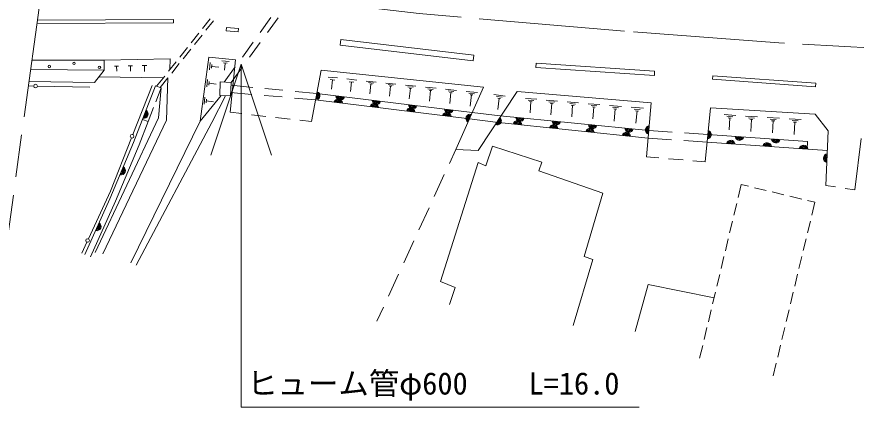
# Model space of a CAD drawing. Units: millimetres, scale not verified. Extents: x 40000 to 680000, y 20000 to 380000.
# Drawn here: x 75952 to 144993, y 261910 to 294327 of the extents above; entities that cross this region are included whole.
import ezdxf
from ezdxf.enums import TextEntityAlignment as Align

# ---------------------------------------------------------------- set-up
doc = ezdxf.new("R2010")
doc.units = ezdxf.units.MM
doc.header["$LTSCALE"] = 1000
doc.linetypes.add('CHAIN', pattern=[18.5, 12, -1.5, 3.5, -1.5])
for name, color, linetype, lineweight in [('M-BGD', 7, 'Continuous', 13), ('M-BMK', 2, 'CHAIN', 13), ('M-STR-HTXT', 7, 'Continuous', 13)]:
    doc.layers.add(name, color=color, linetype=linetype, lineweight=lineweight)
doc.styles.add('ＭＳ ゴシック', font='')
doc.styles.get('ＭＳ ゴシック').set_extended_font_data('MS Gothic')

msp = doc.modelspace()

# ---------------------------------------------------------------- linework, layer by layer
at = {"layer": 'M-BGD'}
for p, q in [((91238, 293366), (91861, 294148)), ((95966, 293048), (96843, 294265)), ((97458, 294245), (96573, 293034)), ((91502, 293216), (92126, 293998)), ((90302, 292194), (90926, 292975)), ((90567, 292044), (91190, 292826)), ((94505, 291019), (95382, 292237)), ((95982, 292227), (95097, 291016)), ((89367, 291021), (89991, 291803)), ((89631, 290871), (90255, 291653)), ((83147, 290757), (77199, 290762)), ((83147, 290757), (83134, 289940)), ((83147, 290757), (88554, 290861)), ((88554, 290861), (88544, 289990)), ((92822, 290707), (93411, 290643)), ((77094, 289997), (83134, 289940)), ((83999, 290273), (84327, 290279)), ((84163, 290276), (84171, 289866)), ((85111, 290295), (85472, 290302)), ((85291, 290298), (85300, 289846)), ((86255, 290317), (86650, 290324)), ((86453, 290321), (86462, 289827)), ((88431, 289849), (89055, 290630)), ((88696, 289699), (89319, 290480)), ((91796, 289973), (91860, 290563)), ((91959, 290105), (91991, 290399)), ((91975, 290252), (92565, 290188)), ((92953, 290544), (93248, 290512)), ((93021, 288959), (93921, 290208)), ((93101, 290528), (93036, 289939)), ((94506, 290209), (93576, 288937)), ((83134, 289940), (82357, 288940)), ((82707, 289391), (87994, 289301)), ((87454, 288623), (88120, 289458)), ((87748, 288511), (88384, 289308)), ((100200, 285718), (100989, 289939)), ((100989, 289939), (114331, 288547)), ((101551, 289378), (102326, 289297)), ((76906, 288640), (77343, 288631)), ((76958, 289014), (82357, 288940)), ((77643, 288626), (81970, 288544)), ((85495, 284654), (87091, 288676)), ((85559, 283982), (87351, 288663)), ((87351, 288663), (87818, 288484)), ((91579, 288581), (91643, 289170)), ((91742, 288712), (91775, 289007)), ((91759, 288860), (92348, 288796)), ((93566, 288704), (95356, 288529)), ((101724, 289164), (102112, 289124)), ((101918, 289144), (101837, 288369)), ((103111, 289215), (103907, 289132)), ((103289, 288995), (103687, 288954)), ((103488, 288975), (103405, 288179)), ((104692, 289050), (105508, 288965)), ((104885, 288927), (105293, 288884)), ((104977, 288814), (105181, 288793)), ((105079, 288803), (104993, 287987)), ((106293, 288883), (107130, 288795)), ((106491, 288756), (106910, 288713)), ((106585, 288641), (106795, 288619)), ((106690, 288630), (106602, 287793)), ((107915, 288714), (108774, 288624)), ((87377, 287331), (87818, 288484)), ((95294, 287950), (93542, 288101)), ((96351, 288431), (97844, 288285)), ((98839, 288187), (100629, 288012)), ((100629, 288012), (113410, 286465)), ((108119, 288584), (108548, 288539)), ((108215, 288465), (108430, 288443)), ((108322, 288454), (108233, 287595)), ((109559, 288542), (110439, 288450)), ((109767, 288409), (110208, 288363)), ((109866, 288287), (110086, 288264)), ((109976, 288276), (109884, 287396)), ((111224, 288368), (112126, 288274)), ((111438, 288232), (111889, 288185)), ((111539, 288107), (111764, 288084)), ((111652, 288095), (111557, 287193)), ((114331, 288547), (112065, 283425)), ((112911, 288192), (113835, 288096)), ((113130, 288052), (113592, 288004)), ((113233, 287925), (113464, 287901)), ((113349, 287913), (113252, 286988)), ((113887, 283347), (117119, 288180)), ((115199, 287928), (116121, 287807)), ((117119, 288180), (128141, 287251)), ((92763, 287857), (91024, 285740)), ((91357, 287134), (91421, 287724)), ((91520, 287266), (91552, 287561)), ((91536, 287413), (92126, 287349)), ((97785, 287736), (96290, 287865)), ((100533, 287499), (98781, 287650)), ((113177, 285939), (100533, 287499)), ((115414, 287783), (115875, 287722)), ((115630, 287637), (115508, 286715)), ((115514, 287652), (115745, 287622)), ((117805, 287620), (118713, 287544)), ((118023, 287488), (118477, 287449)), ((118127, 287365), (118354, 287345)), ((118240, 287355), (118164, 286447)), ((119501, 287477), (120429, 287399)), ((119723, 287342), (120187, 287303)), ((119829, 287216), (120061, 287197)), ((121216, 287333), (122164, 287253)), ((128141, 287251), (127751, 282810)), ((86757, 285712), (87198, 286864)), ((119945, 287206), (119867, 286278)), ((121443, 287194), (121917, 287154)), ((121551, 287066), (121788, 287046)), ((121670, 287056), (121590, 286108)), ((122951, 287187), (123920, 287105)), ((123183, 287045), (123667, 287004)), ((123294, 286914), (123536, 286893)), ((123415, 286904), (123333, 285935)), ((124706, 287039), (125696, 286955)), ((124943, 286894), (125438, 286852)), ((125057, 286760), (125304, 286739)), ((125180, 286750), (125097, 285760)), ((126482, 286889), (127492, 286804)), ((126724, 286741), (127229, 286699)), ((126840, 286605), (127092, 286583)), ((126966, 286594), (126881, 285584)), ((132569, 282413), (133000, 286858)), ((86290, 285890), (86757, 285712)), ((93491, 286484), (94461, 286373)), ((95256, 286282), (96448, 286146)), ((97243, 286056), (98435, 285919)), ((115331, 285674), (113177, 285939)), ((113410, 286465), (115704, 286188)), ((134123, 286286), (135104, 286224)), ((134360, 286148), (134851, 286116)), ((134475, 286017), (134721, 286002)), ((134598, 286009), (134536, 285028)), ((135899, 286173), (136887, 286111)), ((136138, 286034), (136632, 286003)), ((136254, 285903), (136501, 285887)), ((136377, 285895), (136315, 284907)), ((137682, 286060), (138676, 285997)), ((137922, 285920), (138420, 285889)), ((139471, 285947), (140472, 285883)), ((99230, 285829), (100200, 285718)), ((138039, 285788), (138287, 285772)), ((138163, 285780), (138100, 284786)), ((139713, 285806), (140214, 285774)), ((139831, 285673), (140081, 285657)), ((139956, 285665), (139892, 284663)), ((129861, 284846), (127935, 284977)), ((132785, 284647), (130859, 284778)), ((132785, 284647), (140977, 284088)), ((142690, 284964), (142490, 280465)), ((83610, 279365), (85559, 283982)), ((83650, 280006), (85384, 284375)), ((129806, 284214), (127886, 284345)), ((132724, 284015), (130804, 284146)), ((142618, 283341), (132724, 284015)), ((140977, 284088), (140972, 283453)), ((144889, 280099), (145389, 284331)), ((112065, 283425), (111533, 282270)), ((112065, 283425), (113887, 283347)), ((127751, 282810), (128765, 282726)), ((129562, 282661), (130758, 282562)), ((131555, 282497), (132569, 282413)), ((111115, 281361), (110280, 279544)), ((135284, 279476), (135538, 280537)), ((135538, 280537), (136134, 280394)), ((142490, 280465), (143294, 280342)), ((81838, 276077), (83650, 280006)), ((136620, 280277), (137593, 280044)), ((138079, 279927), (139051, 279693)), ((144085, 280222), (144889, 280099)), ((81556, 274793), (83610, 279365)), ((134933, 278017), (135167, 278990)), ((139537, 279577), (140510, 279343)), ((140996, 279226), (141591, 279083)), ((141591, 279083), (141337, 278022)), ((109862, 278635), (109026, 276818)), ((134583, 276559), (134817, 277531)), ((141220, 277536), (140986, 276564)), ((81300, 274911), (81712, 275805)), ((108609, 275910), (107773, 274093)), ((134233, 275100), (134466, 276073)), ((140870, 276078), (140636, 275105)), ((133883, 273642), (134116, 274614)), ((140519, 274619), (140286, 273647)), ((107355, 273184), (106519, 271367)), ((133532, 272183), (133766, 273156)), ((140169, 273161), (139936, 272188)), ((133182, 270725), (133416, 271697)), ((139819, 271702), (139585, 270730)), ((106102, 270459), (105570, 269303)), ((132832, 269266), (133065, 270239)), ((139468, 270244), (139235, 269271)), ((132481, 267808), (132715, 268780)), ((139118, 268785), (138885, 267813)), ((132110, 266261), (132365, 267322)), ((138768, 267326), (138534, 266354)), ((138418, 265868), (138163, 264807))]:
    msp.add_line(p, q, dxfattribs=at)
for points in [[(77653, 294046), (88842, 294100), (88843, 293833), (77616, 293778)], [(93491, 286484), (93946, 290783), (91735, 291016), (91024, 285740), (85339, 274095)], [(88384, 289308), (88262, 285844), (83040, 274840)], [(82387, 274958), (87612, 286010), (87818, 288484)], [(85773, 273911), (91983, 285651), (93106, 287843)], [(133000, 286858), (141630, 286311), (142690, 284964)], [(115704, 286188), (127935, 284977), (127941, 284977)], [(82013, 274588), (84069, 279165), (86023, 283795), (86757, 285712)], [(127886, 284345), (127882, 284345), (115331, 285674)], [(121710, 268962), (123326, 274366), (122623, 274618), (124150, 279819), (118882, 281655), (119137, 282366), (115077, 283682), (114521, 282071), (113910, 282349), (110803, 272580), (112012, 272085), (111540, 270689)], [(133302, 271226), (127891, 272317), (126824, 268467)]]:
    msp.add_lwpolyline(points, dxfattribs=at)
for points in [[(93203, 293458), (94186, 293364), (94158, 293079), (93176, 293173)], [(102605, 292454), (113541, 291160), (113488, 290707), (102552, 292002)], [(118660, 290516), (128414, 289861), (128390, 289504), (118636, 290160)], [(133192, 289483), (141679, 288861), (141658, 288566), (133170, 289188)], [(92689, 288972), (92644, 287861), (93531, 287826), (93576, 288937)]]:
    msp.add_lwpolyline(points, close=True, dxfattribs=at)
for centre, radius in [((78622, 290243), 100), ((80667, 290498), 100), ((82752, 290171), 100), ((77493, 288629), 150), ((85439, 284514), 150), ((81775, 275941), 150)]:
    msp.add_circle(centre, radius, dxfattribs=at)
for centre, radius, start, end in [((100541, 287839), 354, 268.21417, 70.61935), ((100541, 287839), 283, 270.43821, 68.39531), ((100541, 287839), 212, 274.18454, 64.64899), ((100541, 287839), 142, 281.89627, 56.93726), ((100541, 287839), 100, 292.21393, 46.6196), ((102382, 287217), 354, 1.76369, 164.16887), ((102382, 287217), 283, 3.98773, 161.94483), ((102382, 287217), 212, 7.73406, 158.19851), ((102558, 287833), 354, 181.89982, 344.30499), ((102382, 287217), 142, 15.44579, 150.48678), ((102558, 287833), 283, 184.12385, 342.08095), ((102382, 287217), 100, 25.76345, 140.16911), ((102558, 287833), 212, 187.87018, 338.33463), ((102558, 287833), 142, 195.58191, 330.6229), ((102558, 287833), 100, 205.89957, 320.30524), ((105537, 287472), 354, 181.89982, 344.30499), ((105537, 287472), 283, 184.12385, 342.08095), ((105537, 287472), 212, 187.87018, 338.33463), ((105537, 287472), 142, 195.58191, 330.6229), ((105537, 287472), 100, 205.89957, 320.30524), ((86405, 286342), 354, 257.84953, 60.25471), ((86405, 286342), 283, 260.07357, 58.03067), ((105360, 286849), 354, 1.76369, 164.16887), ((105360, 286849), 283, 3.98773, 161.94483), ((105360, 286849), 212, 7.73406, 158.19851), ((105360, 286849), 142, 15.44579, 150.48678), ((105360, 286849), 100, 25.76345, 140.16911), ((108337, 286482), 354, 1.76369, 164.16887), ((108337, 286482), 283, 3.98773, 161.94483), ((108337, 286482), 212, 7.73406, 158.19851), ((108515, 287112), 354, 181.89982, 344.30499), ((108337, 286482), 142, 15.44579, 150.48678), ((108515, 287112), 283, 184.12385, 342.08095), ((108337, 286482), 100, 25.76345, 140.16911), ((108515, 287112), 212, 187.87018, 338.33463), ((108515, 287112), 142, 195.58191, 330.6229), ((108515, 287112), 100, 205.89957, 320.30524), ((111493, 286752), 354, 181.89982, 344.30499), ((111493, 286752), 283, 184.12385, 342.08095), ((111493, 286752), 212, 187.87018, 338.33463), ((111493, 286752), 142, 195.58191, 330.6229), ((111493, 286752), 100, 205.89957, 320.30524), ((86405, 286342), 212, 263.8199, 54.28434), ((86405, 286342), 142, 271.53163, 46.57261), ((86405, 286342), 100, 281.84929, 36.25495), ((86405, 286342), 100, 281.84929, 36.25495), ((111315, 286115), 354, 1.76369, 164.16887), ((111315, 286115), 283, 3.98773, 161.94483), ((111315, 286115), 212, 7.73406, 158.19851), ((111315, 286115), 142, 15.44579, 150.48678), ((111315, 286115), 100, 25.76345, 140.16911), ((113247, 285964), 354, 74.92724, 237.33242), ((113247, 285964), 283, 77.15128, 235.10838), ((113247, 285964), 212, 80.89761, 231.36205), ((113247, 285964), 142, 88.60934, 223.65032), ((113247, 285964), 100, 98.927, 213.33266), ((115458, 285794), 354, 245.01625, 47.42143), ((115458, 285794), 283, 247.24029, 45.19739), ((115458, 285794), 212, 250.98662, 41.45107), ((115458, 285794), 142, 258.69835, 33.73934), ((115458, 285794), 100, 269.01601, 23.42167), ((117347, 286080), 354, 183.1435, 345.54868), ((117347, 286080), 283, 185.36754, 343.32464), ((117347, 286080), 212, 189.11387, 339.57831), ((117347, 286080), 142, 196.8256, 331.86658), ((117347, 286080), 100, 207.14326, 321.54892), ((117126, 285429), 354, 2.75564, 165.16082), ((117126, 285429), 283, 4.97968, 162.93678), ((117126, 285429), 212, 8.72601, 159.19045), ((117126, 285429), 142, 16.43774, 151.47873), ((117126, 285429), 100, 26.7554, 141.16106), ((120110, 285113), 354, 2.75564, 165.16082), ((120110, 285113), 283, 4.97968, 162.93678), ((120110, 285113), 212, 8.72601, 159.19045), ((120332, 285784), 354, 183.1435, 345.54868), ((120110, 285113), 142, 16.43774, 151.47873), ((120110, 285113), 100, 26.7554, 141.16106), ((120332, 285784), 283, 185.36754, 343.32464), ((120332, 285784), 212, 189.11387, 339.57831), ((120332, 285784), 142, 196.8256, 331.86658), ((120332, 285784), 100, 207.14326, 321.54892), ((123093, 284798), 354, 2.75564, 165.16082), ((123318, 285489), 354, 183.1435, 345.54868), ((123318, 285489), 283, 185.36754, 343.32464), ((123318, 285489), 212, 189.11387, 339.57831), ((123318, 285489), 142, 196.8256, 331.86658), ((123318, 285489), 100, 207.14326, 321.54892), ((126303, 285193), 354, 183.1435, 345.54868), ((126303, 285193), 283, 185.36754, 343.32464), ((126303, 285193), 212, 189.11387, 339.57831), ((126303, 285193), 142, 196.8256, 331.86658), ((126303, 285193), 100, 207.14326, 321.54892), ((128000, 285026), 354, 93.78232, 256.1875), ((128000, 285026), 283, 96.00636, 253.96346), ((128000, 285026), 212, 99.75269, 250.21714), ((128000, 285026), 142, 107.46442, 242.50541), ((123093, 284798), 283, 4.97968, 162.93678), ((123093, 284798), 212, 8.72601, 159.19045), ((123093, 284798), 142, 16.43774, 151.47873), ((123093, 284798), 100, 26.7554, 141.16106), ((126076, 284482), 354, 2.75564, 165.16082), ((126076, 284482), 283, 4.97968, 162.93678), ((126076, 284482), 212, 8.72601, 159.19045), ((126076, 284482), 142, 16.43774, 151.47873), ((126076, 284482), 100, 26.7554, 141.16106), ((128000, 285026), 100, 117.78208, 232.18774), ((132730, 284641), 354, 273.25938, 75.66456), ((132730, 284641), 283, 275.48342, 73.44052), ((132730, 284641), 212, 279.22975, 69.6942), ((132730, 284641), 142, 286.94148, 61.98247), ((132730, 284641), 100, 297.25914, 51.6648), ((135388, 284523), 354, 184.89913, 347.3043), ((135388, 284523), 283, 187.12316, 345.08026), ((135388, 284523), 212, 190.86949, 341.33394), ((135388, 284523), 142, 198.58122, 333.62221), ((135388, 284523), 100, 208.89888, 323.30455), ((134674, 283828), 354, 4.89913, 167.3043), ((134674, 283828), 283, 7.12316, 165.08026), ((134674, 283828), 212, 10.86949, 161.33394), ((134674, 283828), 142, 18.58122, 153.62221), ((134674, 283828), 100, 28.89888, 143.30455), ((137667, 283624), 354, 4.89913, 167.3043), ((137667, 283624), 283, 7.12316, 165.08026), ((137667, 283624), 212, 10.86949, 161.33394), ((137667, 283624), 142, 18.58122, 153.62221), ((138381, 284320), 354, 184.89913, 347.3043), ((138381, 284320), 283, 187.12316, 345.08026), ((138381, 284320), 212, 190.86949, 341.33394), ((138381, 284320), 142, 198.58122, 333.62221), ((138381, 284320), 100, 208.89888, 323.30455), ((140660, 283420), 354, 4.89913, 167.3043), ((137667, 283624), 100, 28.89888, 143.30455), ((140660, 283420), 283, 7.12316, 165.08026), ((140660, 283420), 212, 10.86949, 161.33394), ((140660, 283420), 142, 18.58122, 153.62221), ((140660, 283420), 100, 28.89888, 143.30455), ((142644, 282712), 354, 96.25261, 258.65778), ((142644, 282712), 283, 98.47665, 256.43375), ((142644, 282712), 212, 102.22297, 252.68742), ((142644, 282712), 142, 109.9347, 244.97569), ((142644, 282712), 100, 120.25236, 234.65803), ((84535, 281694), 354, 255.9111, 58.31628), ((84535, 281694), 283, 258.13514, 56.09224), ((84535, 281694), 212, 261.88147, 52.34591), ((84535, 281694), 142, 269.59319, 44.63418), ((84535, 281694), 100, 279.91086, 34.31652), ((84535, 281694), 100, 279.91086, 34.31652), ((82534, 277101), 354, 254.60729, 57.01247), ((82534, 277101), 283, 256.83133, 54.78843), ((82534, 277101), 212, 260.57765, 51.0421), ((82534, 277101), 142, 268.28938, 43.33037), ((82534, 277101), 100, 278.60705, 33.01271), ((82534, 277101), 100, 278.60705, 33.01271)]:
    msp.add_arc(centre, radius, start, end, dxfattribs=at)
at = {"layer": 'M-BMK'}
msp.add_line((78200, 298003), (70958, 245591), dxfattribs=at)
msp.add_lwpolyline([(177266, 290565), (167173, 290825), (152564, 291413), (138629, 292175), (125944, 293137), (109059, 294600), (95424, 296187), (81639, 298149), (79018, 298564)], dxfattribs=at)
at = {"layer": 'M-STR-HTXT'}
for p, q in [((94403, 290442), (91903, 282942)), ((94403, 290442), (94403, 262228)), ((94403, 290442), (96903, 282942)), ((94403, 262228), (127153, 262228))]:
    msp.add_line(p, q, dxfattribs=at)

# ---------------------------------------------------------------- texts
at = {"layer": 'M-STR-HTXT', "style": 'ＭＳ ゴシック'}
msp.add_text('ヒューム管φ600\u3000\u3000L=16.0', height=1833, dxfattribs=at).set_placement((94903, 262728), align=Align.BOTTOM_LEFT)

doc.saveas('drawing.dxf')
